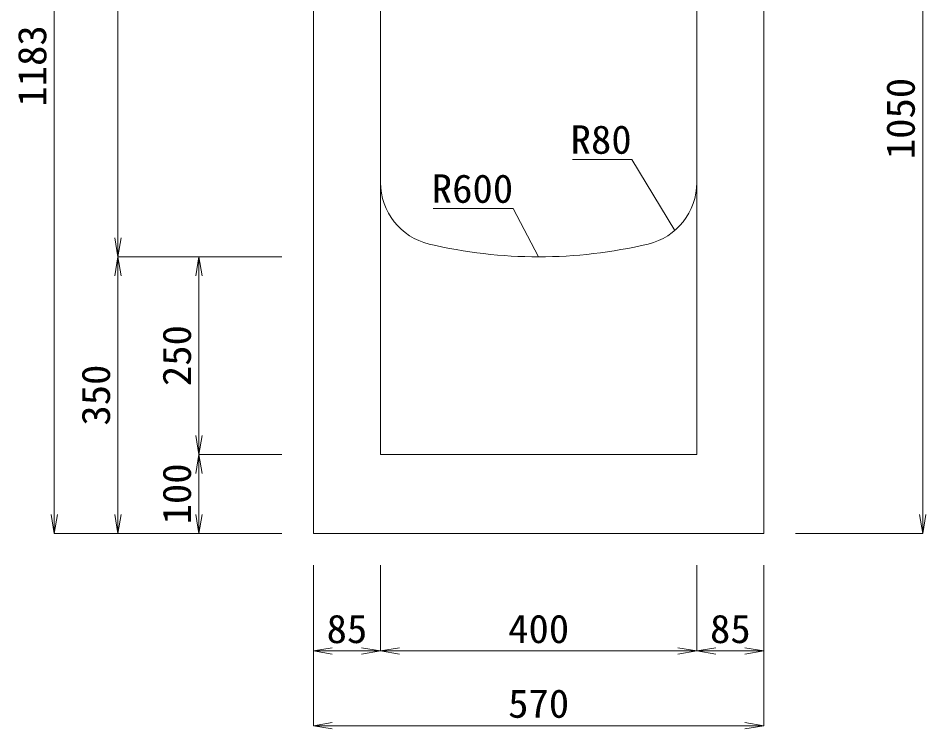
# Model space of a CAD drawing. Units: millimetres at full size. Extents: x -734 to 58102, y 49499 to 87169.
# Drawn here: x 46339 to 47487, y 63407 to 64306 of the extents above; entities that cross this region are included whole.
import ezdxf
from ezdxf.enums import TextEntityAlignment as Align

# ---------------------------------------------------------------- set-up
doc = ezdxf.new("R2010")
doc.units = ezdxf.units.MM
doc.header["$LTSCALE"] = 50
for name, color, linetype, lineweight in [('寸法線', 7, 'Continuous', 13), ('引出線', 4, 'Continuous', 13), ('本体', 2, 'Continuous', 20)]:
    doc.layers.add(name, color=color, linetype=linetype, lineweight=lineweight)
doc.styles.add('ＭＳ 明朝', font='')
doc.styles.get('ＭＳ 明朝').set_extended_font_data('MS Mincho')

# ---------------------------------------------------------------- blocks, each defined once
blk = doc.blocks.new('open_arrow')
at = {"color": 0, "linetype": 'Continuous', "lineweight": -2}
blk.add_lwpolyline([(7.5, 1.25), (0, 0), (7.5, -1.25)], dxfattribs=at)

msp = doc.modelspace()

# ---------------------------------------------------------------- linework, layer by layer
at = {"layer": '寸法線'}
for p, q in [((46384.26, 63654.2), (46384.26, 64837.2)), ((46464.9, 64704.2), (46464.9, 64004.2)), ((47482.89, 64704.2), (47482.89, 63654.2)), ((46464.9, 64004.2), (46464.9, 63654.2)), ((46672.06, 64004.2), (46464.9, 64004.2)), ((46672.06, 64004.2), (46464.9, 64004.2)), ((46567.28, 63754.2), (46567.28, 64004.2)), ((46672.06, 64004.2), (46567.28, 64004.2)), ((46672.06, 63754.2), (46567.28, 63754.2)), ((46567.28, 63654.2), (46567.28, 63754.2)), ((46672.06, 63754.2), (46567.28, 63754.2)), ((46672.06, 63654.2), (46384.26, 63654.2)), ((46672.06, 63654.2), (46464.9, 63654.2)), ((46672.06, 63654.2), (46567.28, 63654.2)), ((47322.1, 63654.2), (47482.89, 63654.2)), ((46712.08, 63614.18), (46712.08, 63410.95)), ((46712.08, 63614.18), (46712.08, 63505.46)), ((46797.08, 63614.18), (46797.08, 63505.46)), ((46797.08, 63614.18), (46797.08, 63505.46)), ((47197.08, 63614.18), (47197.08, 63505.46)), ((47197.08, 63614.18), (47197.08, 63505.46)), ((47282.08, 63614.18), (47282.08, 63410.95)), ((47282.08, 63614.18), (47282.08, 63505.46)), ((46712.08, 63505.46), (46797.08, 63505.46)), ((46797.08, 63505.46), (47197.08, 63505.46)), ((47197.08, 63505.46), (47282.08, 63505.46)), ((46712.08, 63410.95), (47282.08, 63410.95))]:
    msp.add_line(p, q, dxfattribs=at)
at = {"layer": '引出線'}
for points in [[(47169.16, 64037.52), (47114.76, 64127.41), (47040.08, 64127.41)], [(46997.08, 64004.2), (46964.85, 64065.34), (46863.85, 64065.34)]]:
    msp.add_lwpolyline(points, dxfattribs=at)
at = {"layer": '本体'}
for p, q in [((46712.08, 63654.2), (46712.08, 64704.2)), ((46797.08, 64098.23), (46797.08, 64704.2)), ((47197.08, 64098.23), (47197.08, 64704.2)), ((47282.08, 63654.2), (47282.08, 64704.2)), ((46797.08, 64098.23), (46797.08, 63754.2)), ((47197.08, 64098.23), (47197.08, 63754.2)), ((46797.08, 63754.2), (47197.08, 63754.2)), ((46712.08, 63654.2), (47282.08, 63654.2))]:
    msp.add_line(p, q, dxfattribs=at)
for centre, radius, start, end in [((46877.08, 64098.23), 80, 180, 256.65766), ((47117.08, 64098.23), 80, 283.34233, 0), ((46997.08, 64604.2), 600, 256.65762, 283.34237)]:
    msp.add_arc(centre, radius, start, end, dxfattribs=at)

# ---------------------------------------------------------------- block references
at = {"layer": '寸法線', "xscale": 3.2, "yscale": 3.2}
for p, rotation in [((46464.9, 64004.2), 90), ((46464.9, 64004.2), 270), ((46567.28, 64004.2), 270), ((46567.28, 63754.2), 90), ((46567.28, 63754.2), 270), ((46384.26, 63654.2), 90), ((46464.9, 63654.2), 90), ((46567.28, 63654.2), 90), ((47482.89, 63654.2), 90), ((46797.08, 63505.46), 180), ((47197.08, 63505.46), 180), ((47282.08, 63505.46), 180), ((47282.08, 63410.95), 180)]:
    msp.add_blockref('open_arrow', p, dxfattribs=dict(at, rotation=rotation))
for p in [(46712.08, 63505.46), (46797.08, 63505.46), (47197.08, 63505.46), (46712.08, 63410.95)]:
    msp.add_blockref('open_arrow', p, dxfattribs=at)
at = {"layer": '引出線', "xscale": 0.0533, "yscale": 0.0533}
for p, rotation in [((47169.16, 64037.52), 121.2), ((46997.08, 64004.2), 117.8)]:
    msp.add_blockref('open_arrow', p, dxfattribs=dict(at, rotation=rotation))

# ---------------------------------------------------------------- texts
at = {"layer": '寸法線', "style": 'ＭＳ 明朝', "width": 1.05}
for s, p in [('1183', (46356.24, 64245.7)), ('1050', (47454.87, 64179.2)), ('250', (46539.26, 63879.2)), ('350', (46436.88, 63829.2)), ('100', (46539.26, 63704.2))]:
    msp.add_text(s, height=36.03, rotation=90, dxfattribs=at).set_placement(p, align=Align.MIDDLE_CENTER)
for s, p in [('85', (46754.58, 63533.48)), ('400', (46997.08, 63533.48)), ('85', (47239.58, 63533.48)), ('570', (46997.08, 63438.97))]:
    msp.add_text(s, height=36.03, dxfattribs=at).set_placement(p, align=Align.MIDDLE_CENTER)
at = {"layer": '引出線', "style": 'ＭＳ 明朝', "width": 1.05}
for s, p in [('R80', (47114.76, 64170.61)), ('R600', (46964.85, 64108.54))]:
    msp.add_text(s, height=36.03, dxfattribs=at).set_placement(p, align=Align.TOP_RIGHT)

doc.saveas('drawing.dxf')
